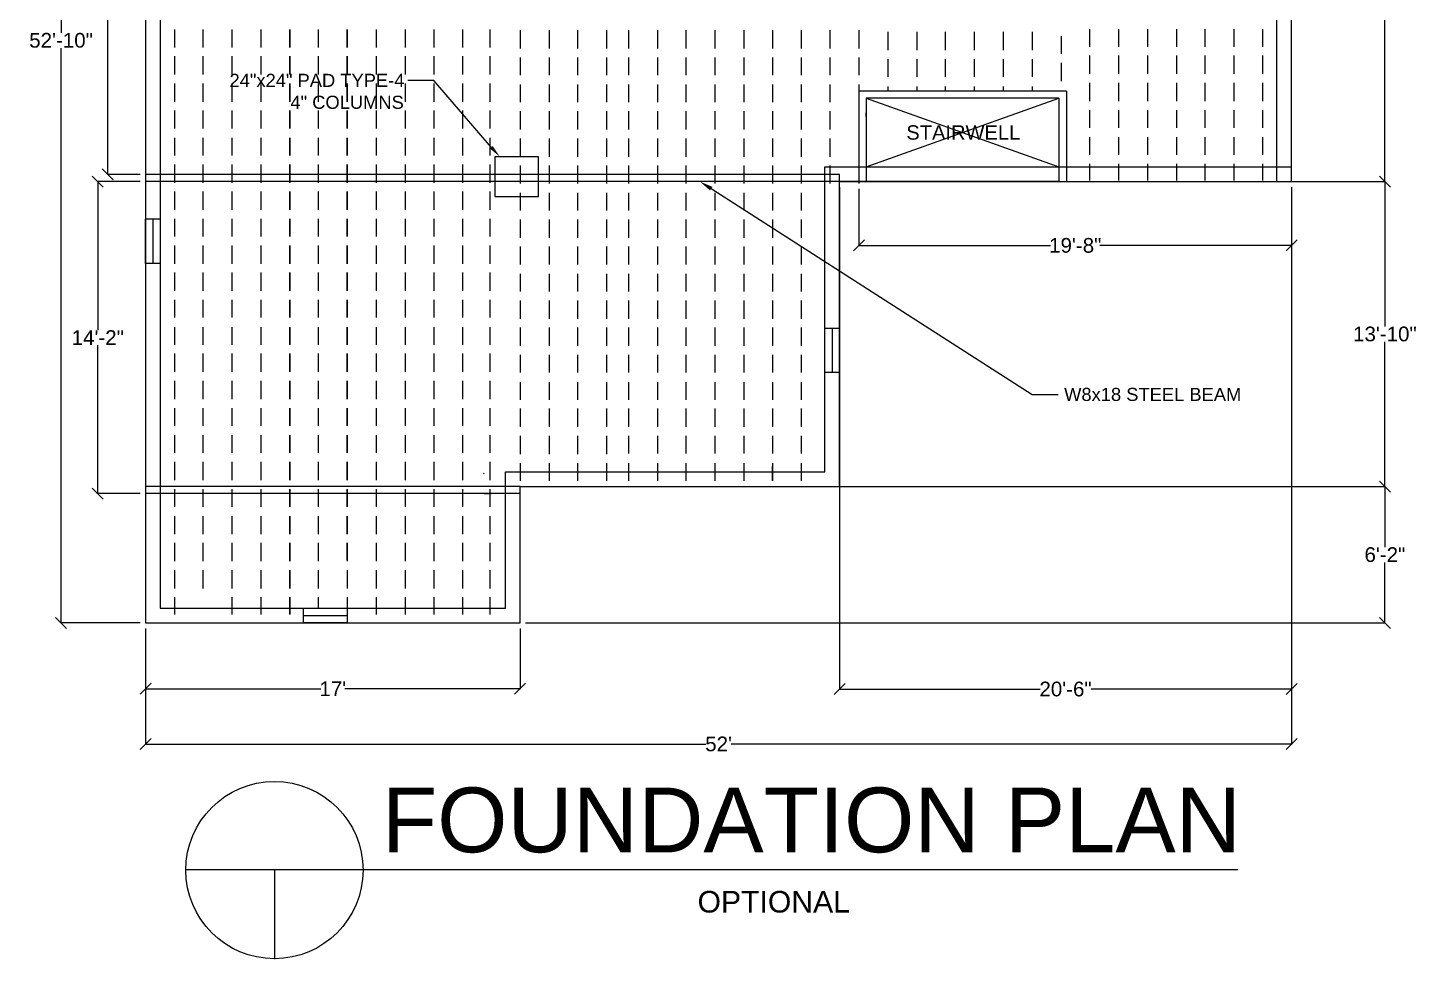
# Model space of a CAD drawing. Header units: inches. Extents: x 2489 to 11897, y 91 to 1364.
# Drawn here: x 11140 to 11897, y 174 to 681 of the extents above; entities that cross this region are included whole.
import ezdxf

# ---------------------------------------------------------------- set-up
doc = ezdxf.new("R2010")
doc.units = ezdxf.units.IN
doc.header["$MEASUREMENT"] = 0
for name, color, linetype in [('PDF2_Geometry', 7, 'Continuous'), ('PDF_Geometry', 7, 'Continuous'), ('PDF_Solid Fills', 7, 'Continuous'), ('PDF_Text', 7, 'Continuous')]:
    doc.layers.add(name, color=color, linetype=linetype)
doc.styles.add('PDF Arial', font='arial.ttf')
doc.styles.get("Standard").update_dxf_attribs({"font": 'arial.ttf'})
doc.dimstyles.get("Standard").update_dxf_attribs({"dimtxt": 8, "dimasz": 6, "dimexe": 0.18, "dimexo": 3, "dimgap": 0.09, "dimtad": 0, "dimtih": 1, "dimtoh": 1, "dimdec": 4, "dimzin": 0, "dimdsep": 46, "dimlunit": 4, "dimtxsty": 'Standard', "dimblk": 'OBLIQUE', "dimcen": 0.09, "dimadec": 0, "dimazin": 0, "dimtfac": 1, "dimtdec": 4, "dimtofl": 0, "dimtmove": 0, "dimatfit": 3, "dimldrblk": 'OBLIQUE', "dimfxl": 1, "dimtolj": 1, "dimtzin": 0, "dimarcsym": 0})

# ---------------------------------------------------------------- blocks, each defined once
blk = doc.blocks.new('_Oblique')
at = {"color": 0, "linetype": 'ByBlock', "lineweight": -2}
blk.add_line((-0.5, -0.5), (0.5, 0.5), dxfattribs=at)
blk = doc.blocks.new('*D194')
at = {"color": 0, "lineweight": -2, "transparency": 16777216}
for p, q in [((11830.8, 920.87), (11878.79, 920.87)), ((11878.61, 920.87), (11878.61, 762.99)), ((11878.61, 596.9), (11878.61, 754.78)), ((11830.8, 596.9), (11878.79, 596.9))]:
    blk.add_line(p, q, dxfattribs=at)
at = {"layer": 'Defpoints', "color": 0, "lineweight": 15, "transparency": 16777216}
for p in [(11827.8, 920.87), (11878.61, 920.87), (11827.8, 596.9)]:
    blk.add_point(p, dxfattribs=at)
at = {"color": 0, "lineweight": -2, "transparency": 16777216, "xscale": 6, "yscale": 6, "zscale": 6}
for p, rotation in [((11878.61, 920.87), 90), ((11878.61, 596.9), 270)]:
    blk.add_blockref('_Oblique', p, dxfattribs=dict(at, rotation=rotation))
at = {"color": 0, "lineweight": 15, "transparency": 16777216, "insert": (11878.61, 758.89), "char_height": 8, "attachment_point": 5}
blk.add_mtext("\\A1;27'", dxfattribs=at)
blk = doc.blocks.new('*D197')
at = {"color": 0, "lineweight": -2, "transparency": 16777216}
for p, q in [((11200.8, 990.73), (11157.63, 990.73)), ((11157.81, 990.73), (11157.81, 677.91)), ((11157.81, 356.75), (11157.81, 669.56)), ((11200.8, 356.75), (11157.63, 356.75))]:
    blk.add_line(p, q, dxfattribs=at)
at = {"layer": 'Defpoints', "color": 0, "lineweight": 15, "transparency": 16777216}
for p in [(11203.8, 990.73), (11157.81, 356.75), (11203.8, 356.75)]:
    blk.add_point(p, dxfattribs=at)
at = {"color": 0, "lineweight": -2, "transparency": 16777216, "xscale": 6, "yscale": 6, "zscale": 6}
for p, rotation in [((11157.81, 990.73), 90), ((11157.81, 356.75), 270)]:
    blk.add_blockref('_Oblique', p, dxfattribs=dict(at, rotation=rotation))
at = {"color": 0, "lineweight": 15, "transparency": 16777216, "insert": (11157.81, 673.74), "char_height": 8, "attachment_point": 5}
blk.add_mtext('\\A1;52\'-10"', dxfattribs=at)
blk = doc.blocks.new('*D198')
at = {"color": 0, "lineweight": -2, "transparency": 16777216}
for p, q in [((11203.8, 353.75), (11203.8, 320.69)), ((11407.7, 353.75), (11407.7, 320.69)), ((11203.8, 320.87), (11299.25, 320.87)), ((11407.7, 320.87), (11312.25, 320.87))]:
    blk.add_line(p, q, dxfattribs=at)
at = {"layer": 'Defpoints', "color": 0, "lineweight": 15, "transparency": 16777216}
for p in [(11203.8, 356.75), (11407.7, 356.75), (11407.7, 320.87)]:
    blk.add_point(p, dxfattribs=at)
at = {"color": 0, "lineweight": -2, "transparency": 16777216, "xscale": 6, "yscale": 6, "zscale": 6, "rotation": 180}
blk.add_blockref('_Oblique', (11203.8, 320.87), dxfattribs=at)
at = {"color": 0, "lineweight": -2, "transparency": 16777216, "xscale": 6, "yscale": 6, "zscale": 6}
blk.add_blockref('_Oblique', (11407.7, 320.87), dxfattribs=at)
at = {"color": 0, "lineweight": 15, "transparency": 16777216, "insert": (11305.75, 320.87), "char_height": 8, "attachment_point": 5}
blk.add_mtext("\\A1;17'", dxfattribs=at)
blk = doc.blocks.new('*D199')
at = {"color": 0, "lineweight": -2, "transparency": 16777216}
for p, q in [((11584.66, 596.9), (11878.79, 596.9)), ((11878.61, 596.9), (11878.61, 518.09)), ((11878.61, 430.92), (11878.61, 509.73)), ((11584.66, 430.92), (11878.79, 430.92))]:
    blk.add_line(p, q, dxfattribs=at)
at = {"layer": 'Defpoints', "color": 0, "lineweight": 15, "transparency": 16777216}
for p in [(11581.66, 596.9), (11878.61, 596.9), (11581.66, 430.92)]:
    blk.add_point(p, dxfattribs=at)
at = {"color": 0, "lineweight": -2, "transparency": 16777216, "xscale": 6, "yscale": 6, "zscale": 6}
for p, rotation in [((11878.61, 596.9), 90), ((11878.61, 430.92), 270)]:
    blk.add_blockref('_Oblique', p, dxfattribs=dict(at, rotation=rotation))
at = {"color": 0, "lineweight": 15, "transparency": 16777216, "insert": (11878.61, 513.91), "char_height": 8, "attachment_point": 5}
blk.add_mtext('\\A1;13\'-10"', dxfattribs=at)
blk = doc.blocks.new('*D200')
at = {"color": 0, "lineweight": -2, "transparency": 16777216}
for p, q in [((11410.7, 430.92), (11878.79, 430.92)), ((11878.61, 430.92), (11878.61, 398.01)), ((11878.61, 356.75), (11878.61, 389.66)), ((11410.7, 356.75), (11878.79, 356.75))]:
    blk.add_line(p, q, dxfattribs=at)
at = {"layer": 'Defpoints', "color": 0, "lineweight": 15, "transparency": 16777216}
for p in [(11407.7, 430.92), (11878.61, 430.92), (11407.7, 356.75)]:
    blk.add_point(p, dxfattribs=at)
at = {"color": 0, "lineweight": -2, "transparency": 16777216, "xscale": 6, "yscale": 6, "zscale": 6}
for p, rotation in [((11878.61, 430.92), 90), ((11878.61, 356.75), 270)]:
    blk.add_blockref('_Oblique', p, dxfattribs=dict(at, rotation=rotation))
at = {"color": 0, "lineweight": 15, "transparency": 16777216, "insert": (11878.61, 393.83), "char_height": 8, "attachment_point": 5}
blk.add_mtext('\\A1;6\'-2"', dxfattribs=at)
blk = doc.blocks.new('*D201')
at = {"color": 0, "lineweight": -2, "transparency": 16777216}
for p, q in [((11827.8, 593.9), (11827.8, 290.62)), ((11203.8, 353.75), (11203.8, 290.62)), ((11203.8, 290.8), (11508.92, 290.8)), ((11827.8, 290.8), (11522.68, 290.8))]:
    blk.add_line(p, q, dxfattribs=at)
at = {"layer": 'Defpoints', "color": 0, "lineweight": 15, "transparency": 16777216}
for p in [(11827.8, 596.9), (11203.8, 356.75), (11827.8, 290.8)]:
    blk.add_point(p, dxfattribs=at)
at = {"color": 0, "lineweight": -2, "transparency": 16777216, "xscale": 6, "yscale": 6, "zscale": 6, "rotation": 180}
blk.add_blockref('_Oblique', (11203.8, 290.8), dxfattribs=at)
at = {"color": 0, "lineweight": -2, "transparency": 16777216, "xscale": 6, "yscale": 6, "zscale": 6}
blk.add_blockref('_Oblique', (11827.8, 290.8), dxfattribs=at)
at = {"color": 0, "lineweight": 15, "transparency": 16777216, "insert": (11515.8, 290.8), "char_height": 8, "attachment_point": 5}
blk.add_mtext("\\A1;52'", dxfattribs=at)
blk = doc.blocks.new('*D202')
at = {"color": 0, "lineweight": -2, "transparency": 16777216}
for p, q in [((11581.66, 593.9), (11581.66, 320.51)), ((11827.8, 593.9), (11827.8, 320.51)), ((11581.66, 320.69), (11690.83, 320.69)), ((11827.8, 320.69), (11718.63, 320.69))]:
    blk.add_line(p, q, dxfattribs=at)
at = {"layer": 'Defpoints', "color": 0, "lineweight": 15, "transparency": 16777216}
for p in [(11581.66, 596.9), (11827.8, 596.9), (11827.8, 320.69)]:
    blk.add_point(p, dxfattribs=at)
at = {"color": 0, "lineweight": -2, "transparency": 16777216, "xscale": 6, "yscale": 6, "zscale": 6, "rotation": 180}
blk.add_blockref('_Oblique', (11581.66, 320.69), dxfattribs=at)
at = {"color": 0, "lineweight": -2, "transparency": 16777216, "xscale": 6, "yscale": 6, "zscale": 6}
blk.add_blockref('_Oblique', (11827.8, 320.69), dxfattribs=at)
at = {"color": 0, "lineweight": 15, "transparency": 16777216, "insert": (11704.73, 320.69), "char_height": 8, "attachment_point": 5}
blk.add_mtext('\\A1;20\'-6"', dxfattribs=at)
blk = doc.blocks.new('*D204')
at = {"color": 0, "lineweight": -2, "transparency": 16777216}
for p, q in [((11200.8, 596.9), (11177.61, 596.9)), ((11177.79, 596.9), (11177.79, 516.09)), ((11177.79, 427.06), (11177.79, 507.87)), ((11200.8, 427.06), (11177.61, 427.06))]:
    blk.add_line(p, q, dxfattribs=at)
at = {"layer": 'Defpoints', "color": 0, "lineweight": 15, "transparency": 16777216}
for p in [(11203.8, 596.9), (11177.79, 427.06), (11203.8, 427.06)]:
    blk.add_point(p, dxfattribs=at)
at = {"color": 0, "lineweight": -2, "transparency": 16777216, "xscale": 6, "yscale": 6, "zscale": 6}
for p, rotation in [((11177.79, 596.9), 90), ((11177.79, 427.06), 270)]:
    blk.add_blockref('_Oblique', p, dxfattribs=dict(at, rotation=rotation))
at = {"color": 0, "lineweight": 15, "transparency": 16777216, "insert": (11177.79, 511.98), "char_height": 8, "attachment_point": 5}
blk.add_mtext('\\A1;14\'-2"', dxfattribs=at)
blk = doc.blocks.new('*D206')
at = {"color": 0, "lineweight": -2, "transparency": 16777216}
for p, q in [((11200.8, 795.73), (11183.07, 795.73)), ((11183.25, 795.73), (11183.25, 702.42)), ((11183.25, 600.76), (11183.25, 694.07)), ((11200.8, 600.76), (11183.07, 600.76))]:
    blk.add_line(p, q, dxfattribs=at)
at = {"layer": 'Defpoints', "color": 0, "lineweight": 15, "transparency": 16777216}
for p in [(11183.25, 795.73), (11203.8, 795.73), (11203.8, 600.76)]:
    blk.add_point(p, dxfattribs=at)
at = {"color": 0, "lineweight": -2, "transparency": 16777216, "xscale": 6, "yscale": 6, "zscale": 6}
for p, rotation in [((11183.25, 795.73), 90), ((11183.25, 600.76), 270)]:
    blk.add_blockref('_Oblique', p, dxfattribs=dict(at, rotation=rotation))
at = {"color": 0, "lineweight": 15, "transparency": 16777216, "insert": (11183.25, 698.24), "char_height": 8, "attachment_point": 5}
blk.add_mtext('\\A1;16\'-2"', dxfattribs=at)
blk = doc.blocks.new('*D208')
at = {"color": 0, "lineweight": -2, "transparency": 16777216}
for p, q in [((11592.23, 592.93), (11592.23, 561.95)), ((11827.8, 593.9), (11827.8, 561.95)), ((11592.23, 562.13), (11696.56, 562.13)), ((11827.8, 562.13), (11723.47, 562.13))]:
    blk.add_line(p, q, dxfattribs=at)
at = {"layer": 'Defpoints', "color": 0, "lineweight": 15, "transparency": 16777216}
for p in [(11592.23, 595.93), (11827.8, 596.9), (11827.8, 562.13)]:
    blk.add_point(p, dxfattribs=at)
at = {"color": 0, "lineweight": -2, "transparency": 16777216, "xscale": 6, "yscale": 6, "zscale": 6, "rotation": 180}
blk.add_blockref('_Oblique', (11592.23, 562.13), dxfattribs=at)
at = {"color": 0, "lineweight": -2, "transparency": 16777216, "xscale": 6, "yscale": 6, "zscale": 6}
blk.add_blockref('_Oblique', (11827.8, 562.13), dxfattribs=at)
at = {"color": 0, "lineweight": 15, "transparency": 16777216, "insert": (11710.02, 562.13), "char_height": 8, "attachment_point": 5}
blk.add_mtext('\\A1;19\'-8"', dxfattribs=at)

msp = doc.modelspace()

# ---------------------------------------------------------------- linework, layer by layer
at = {"lineweight": 15}
for p, q in [((11203.8019, 990.72542), (11203.79597, 356.74677)), ((11211.80183, 982.72542), (11211.79604, 364.74677)), ((11827.80189, 596.90021), (11827.80189, 920.87464)), ((11819.80189, 596.90021), (11819.80189, 912.87464)), ((11573.66113, 604.90018), (11827.80189, 604.90021)), ((11573.66113, 438.92154), (11573.66113, 604.90018)), ((11581.66113, 430.92154), (11581.66113, 600.76197)), ((11581.66113, 596.90018), (11827.80189, 596.90021)), ((11399.69953, 364.74677), (11399.69953, 438.92154)), ((11399.69953, 438.92154), (11573.66113, 438.92154)), ((11407.69953, 430.92154), (11581.66113, 430.92154)), ((11407.69953, 356.74677), (11407.83283, 430.92154)), ((11211.79604, 364.74677), (11399.69953, 364.74677)), ((11203.79597, 356.74677), (11407.69953, 356.74677))]:
    msp.add_line(p, q, dxfattribs=at)
at = {"layer": 'PDF2_Geometry', "lineweight": 9}
for p, q in [((11211.7978, 576.35751), (11203.7978, 576.35751)), ((11203.7978, 552.35751), (11203.7978, 576.35751)), ((11207.7978, 576.35751), (11207.7978, 552.35751)), ((11211.7978, 576.35751), (11211.7978, 552.35751)), ((11211.7978, 552.35751), (11203.7978, 552.35751)), ((11581.66113, 516.95383), (11573.66113, 516.95383)), ((11573.66113, 492.95383), (11573.66113, 516.95383)), ((11577.66113, 516.95383), (11577.66113, 492.95383)), ((11581.66113, 516.95383), (11581.66113, 492.95383)), ((11581.66113, 492.95383), (11573.66113, 492.95383)), ((11289.56975, 364.74677), (11289.56975, 356.74677)), ((11289.56975, 364.74677), (11313.56975, 364.74677)), ((11313.56975, 364.74677), (11313.56975, 356.74677)), ((11289.56975, 360.74677), (11313.56975, 360.74677)), ((11313.56975, 356.74677), (11289.56975, 356.74677))]:
    msp.add_line(p, q, dxfattribs=at)
at = {"layer": 'PDF_Geometry', "lineweight": 9}
for points in [[(11219.57088, 679.60669), (11219.57088, 669.95223)], [(11235.018, 679.60669), (11235.018, 669.95223)], [(11250.78689, 679.60669), (11250.78689, 669.95223)], [(11266.55589, 679.60669), (11266.55589, 669.95223)], [(11297.77203, 679.60669), (11297.77203, 669.95223)], [(11329.30992, 679.60669), (11329.30992, 669.95223)], [(11345.0788, 679.60669), (11345.0788, 669.95223)], [(11360.84781, 679.60669), (11360.84781, 669.95223)], [(11376.29493, 679.60669), (11376.29493, 669.95223)], [(11391.29493, 679.60669), (11391.29493, 669.95223)], [(11407.83283, 679.28487), (11407.83283, 669.30861)], [(11423.60184, 679.28487), (11423.60184, 669.30861)], [(11439.04884, 679.28487), (11439.04884, 669.30861)], [(11454.81797, 679.28487), (11454.81797, 669.30861)], [(11466.72498, 679.28495), (11466.72498, 669.30867)], [(11482.49411, 679.28495), (11482.49411, 669.30867)], [(11497.94111, 679.28495), (11497.94111, 669.30867)], [(11513.70999, 679.28495), (11513.70999, 669.30867)], [(11529.47912, 679.28495), (11529.47912, 669.30867)], [(11545.24801, 679.28495), (11545.24801, 669.30867)], [(11560.69526, 679.28495), (11560.69526, 669.30867)], [(11576.46414, 679.28495), (11576.46414, 669.30867)], [(11592.23302, 679.28495), (11592.23302, 669.30867)], [(11608.00191, 678.3195), (11608.00191, 668.34322)], [(11623.77104, 678.3195), (11623.77104, 668.34322)], [(11639.21804, 678.3195), (11639.21804, 668.34322)], [(11654.98717, 678.3195), (11654.98717, 668.34322)], [(11670.75605, 678.3195), (11670.75605, 668.34322)], [(11686.52494, 678.3195), (11686.52494, 668.34322)], [(11702.29383, 676.06677), (11702.29383, 666.4123)], [(11717.74107, 679.92858), (11717.74107, 670.27411)], [(11733.50996, 679.92858), (11733.50996, 670.27411)], [(11749.27884, 679.92858), (11749.27884, 670.27411)], [(11765.04797, 679.92858), (11765.04797, 670.27411)], [(11780.49497, 679.92858), (11780.49497, 670.27411)], [(11796.2641, 679.92858), (11796.2641, 670.27411)], [(11812.03299, 679.92858), (11812.03299, 670.27411)], [(11219.57088, 665.12501), (11219.57088, 655.14872)], [(11235.018, 665.12501), (11235.018, 655.14872)], [(11250.78689, 665.12501), (11250.78689, 655.14872)], [(11266.55589, 665.12501), (11266.55589, 655.14872)], [(11297.77203, 665.12501), (11297.77203, 655.14872)], [(11329.30992, 665.12501), (11329.30992, 655.14872)], [(11345.0788, 665.12501), (11345.0788, 655.14872)], [(11360.84781, 665.12501), (11360.84781, 655.14872)], [(11376.29493, 665.12501), (11376.29493, 655.14872)], [(11391.29493, 665.12501), (11391.29493, 655.14872)], [(11407.83283, 664.48136), (11407.83283, 654.82693)], [(11423.60184, 664.48136), (11423.60184, 654.82693)], [(11439.04884, 664.48136), (11439.04884, 654.82693)], [(11454.81797, 664.48136), (11454.81797, 654.82693)], [(11466.72498, 664.48144), (11466.72498, 654.82699)], [(11482.49411, 664.48144), (11482.49411, 654.82699)], [(11497.94111, 664.48144), (11497.94111, 654.82699)], [(11513.70999, 664.48144), (11513.70999, 654.82699)], [(11529.47912, 664.48144), (11529.47912, 654.82699)], [(11545.24801, 664.48144), (11545.24801, 654.82699)], [(11560.69526, 664.48144), (11560.69526, 654.82699)], [(11576.46414, 664.48144), (11576.46414, 654.82699)], [(11592.23302, 664.48144), (11592.23302, 654.82699)], [(11608.00191, 663.51599), (11608.00191, 653.86152)], [(11623.77104, 663.51599), (11623.77104, 653.86152)], [(11639.21804, 663.51599), (11639.21804, 653.86152)], [(11654.98717, 663.51599), (11654.98717, 653.86152)], [(11670.75605, 663.51599), (11670.75605, 653.86152)], [(11686.52494, 663.51599), (11686.52494, 653.86152)], [(11702.29383, 661.58508), (11702.29383, 651.60879)], [(11717.74107, 665.44689), (11717.74107, 655.4706)], [(11733.50996, 665.44689), (11733.50996, 655.4706)], [(11749.27884, 665.44689), (11749.27884, 655.4706)], [(11765.04797, 665.44689), (11765.04797, 655.4706)], [(11780.49497, 665.44689), (11780.49497, 655.4706)], [(11796.2641, 665.44689), (11796.2641, 655.4706)], [(11812.03299, 665.44689), (11812.03299, 655.4706)], [(11392.02464, 615.55095), (11360.84787, 651.93058), (11346.68804, 651.93058)], [(11219.57088, 650.3215), (11219.57088, 640.34521)], [(11235.018, 650.3215), (11235.018, 640.34521)], [(11250.78689, 650.3215), (11250.78689, 640.34521)], [(11266.55589, 650.3215), (11266.55589, 640.34521)], [(11297.77203, 650.3215), (11297.77203, 640.34521)], [(11329.30992, 650.3215), (11329.30992, 640.34521)], [(11345.0788, 650.3215), (11345.0788, 640.34521)], [(11360.84781, 650.3215), (11360.84781, 640.34521)], [(11376.29493, 650.3215), (11376.29493, 640.34521)], [(11391.29493, 650.3215), (11391.29493, 640.34521)], [(11407.83283, 649.67785), (11407.83283, 640.02342)], [(11423.60184, 649.67785), (11423.60184, 640.02342)], [(11439.04884, 649.67785), (11439.04884, 640.02342)], [(11454.81797, 649.67785), (11454.81797, 640.02342)], [(11466.72498, 649.67795), (11466.72498, 640.02348)], [(11482.49411, 649.67795), (11482.49411, 640.02348)], [(11497.94111, 649.67795), (11497.94111, 640.02348)], [(11513.70999, 649.67795), (11513.70999, 640.02348)], [(11529.47912, 649.67795), (11529.47912, 640.02348)], [(11545.24801, 649.67795), (11545.24801, 640.02348)], [(11560.69526, 649.67795), (11560.69526, 640.02348)], [(11576.46414, 649.67795), (11576.46414, 640.02348)], [(11592.23302, 649.67795), (11592.23302, 640.02348)], [(11608.00191, 648.71248), (11608.00191, 646.09257)], [(11623.77104, 648.71248), (11623.77104, 646.09257)], [(11639.21804, 648.71248), (11639.21804, 646.09257)], [(11654.98717, 648.71248), (11654.98717, 646.09257)], [(11670.75605, 648.71248), (11670.75605, 646.09257)], [(11686.52494, 648.71248), (11686.52494, 646.09257)], [(11717.74107, 650.64338), (11717.74107, 640.66709)], [(11733.50996, 650.64338), (11733.50996, 640.66709)], [(11749.27884, 650.64338), (11749.27884, 640.66709)], [(11765.04797, 650.64338), (11765.04797, 640.66709)], [(11780.49497, 650.64338), (11780.49497, 640.66709)], [(11796.2641, 650.64338), (11796.2641, 640.66709)], [(11812.03299, 650.64338), (11812.03299, 640.66709)], [(11596.0949, 604.90016), (11701.00653, 642.2308)], [(11596.0949, 642.2308), (11701.00653, 604.90016)], [(11219.57088, 635.51799), (11219.57088, 625.86352)], [(11235.018, 635.51799), (11235.018, 625.86352)], [(11250.78689, 635.51799), (11250.78689, 625.86352)], [(11266.55589, 635.51799), (11266.55589, 625.86352)], [(11297.77203, 635.51799), (11297.77203, 625.86352)], [(11329.30992, 635.51799), (11329.30992, 625.86352)], [(11345.0788, 635.51799), (11345.0788, 625.86352)], [(11360.84781, 635.51799), (11360.84781, 625.86352)], [(11376.29493, 635.51799), (11376.29493, 625.86352)], [(11391.29493, 635.51799), (11391.29493, 625.86352)], [(11407.83283, 635.19617), (11407.83283, 625.21991)], [(11423.60184, 635.19617), (11423.60184, 625.21991)], [(11439.04884, 635.19617), (11439.04884, 625.21991)], [(11454.81797, 635.19617), (11454.81797, 625.21991)], [(11466.72498, 635.19623), (11466.72498, 625.21997)], [(11482.49411, 635.19623), (11482.49411, 625.21997)], [(11497.94111, 635.19623), (11497.94111, 625.21997)], [(11513.70999, 635.19623), (11513.70999, 625.21997)], [(11529.47912, 635.19623), (11529.47912, 625.21997)], [(11545.24801, 635.19623), (11545.24801, 625.21997)], [(11560.69526, 635.19623), (11560.69526, 625.21997)], [(11576.46414, 635.19623), (11576.46414, 625.21997)], [(11592.23302, 635.19623), (11592.23302, 625.21997)], [(11596.0949, 632.29989), (11596.0949, 634.23076)], [(11717.74107, 635.83988), (11717.74107, 626.18541)], [(11733.50996, 635.83988), (11733.50996, 626.18541)], [(11749.27884, 635.83988), (11749.27884, 626.18541)], [(11765.04797, 635.83988), (11765.04797, 626.18541)], [(11780.49497, 635.83988), (11780.49497, 626.18541)], [(11796.2641, 635.83988), (11796.2641, 626.18541)], [(11812.03299, 635.83988), (11812.03299, 626.18541)], [(11717.74107, 621.03637), (11717.74107, 611.3819)], [(11733.50996, 621.03637), (11733.50996, 611.3819)], [(11749.27884, 621.03637), (11749.27884, 611.3819)], [(11765.04797, 621.03637), (11765.04797, 611.3819)], [(11780.49497, 621.03637), (11780.49497, 611.3819)], [(11796.2641, 621.03637), (11796.2641, 611.3819)], [(11812.03299, 621.03637), (11812.03299, 611.3819)], [(11219.57088, 620.71448), (11219.57088, 611.06001)], [(11235.018, 620.71448), (11235.018, 611.06001)], [(11250.78689, 620.71448), (11250.78689, 611.06001)], [(11266.55589, 620.71448), (11266.55589, 611.06001)], [(11297.77203, 620.71448), (11297.77203, 611.06001)], [(11329.30992, 620.71448), (11329.30992, 611.06001)], [(11345.0788, 620.71448), (11345.0788, 611.06001)], [(11360.84781, 620.71448), (11360.84781, 611.06001)], [(11376.29493, 620.71448), (11376.29493, 611.06001)], [(11391.29493, 620.71448), (11391.29493, 611.06001)], [(11407.83283, 620.39266), (11407.83283, 610.4164)], [(11423.60184, 620.39266), (11423.60184, 610.4164)], [(11439.04884, 620.39266), (11439.04884, 610.4164)], [(11454.81797, 620.39266), (11454.81797, 610.4164)], [(11466.72498, 620.39272), (11466.72498, 610.41646)], [(11482.49411, 620.39272), (11482.49411, 610.41646)], [(11497.94111, 620.39272), (11497.94111, 610.41646)], [(11513.70999, 620.39272), (11513.70999, 610.41646)], [(11529.47912, 620.39272), (11529.47912, 610.41646)], [(11545.24801, 620.39272), (11545.24801, 610.41646)], [(11560.69526, 620.39272), (11560.69526, 610.41646)], [(11576.46414, 620.39272), (11576.46414, 610.41646)], [(11592.23302, 620.39272), (11592.23302, 610.41646)], [(11219.57088, 606.2328), (11219.57088, 596.25651)], [(11235.018, 606.2328), (11235.018, 596.25651)], [(11250.78689, 606.2328), (11250.78689, 596.25651)], [(11266.55589, 606.2328), (11266.55589, 596.25651)], [(11297.77203, 606.2328), (11297.77203, 596.25651)], [(11329.30992, 606.2328), (11329.30992, 596.25651)], [(11345.0788, 606.2328), (11345.0788, 596.25651)], [(11360.84781, 606.2328), (11360.84781, 596.25651)], [(11376.29493, 606.2328), (11376.29493, 596.25651)], [(11391.29493, 606.2328), (11391.29493, 596.25651)], [(11717.74107, 606.55462), (11717.74107, 597.54383)], [(11733.50996, 606.55462), (11733.50996, 597.54383)], [(11749.27884, 606.55462), (11749.27884, 597.54383)], [(11765.04797, 606.55462), (11765.04797, 597.54383)], [(11780.49497, 606.55462), (11780.49497, 597.54383)], [(11796.2641, 606.55462), (11796.2641, 597.54383)], [(11812.03299, 606.55462), (11812.03299, 597.54383)], [(11407.83283, 605.58915), (11407.83283, 595.93471)], [(11423.60184, 605.58915), (11423.60184, 595.93471)], [(11439.04884, 605.58915), (11439.04884, 595.93471)], [(11454.81797, 605.58915), (11454.81797, 595.93471)], [(11466.72498, 605.58921), (11466.72498, 595.93478)], [(11482.49411, 605.58921), (11482.49411, 595.93478)], [(11497.94111, 605.58921), (11497.94111, 595.93478)], [(11513.70999, 605.58921), (11513.70999, 595.93478)], [(11529.47912, 605.58921), (11529.47912, 595.93478)], [(11545.24801, 605.58921), (11545.24801, 595.93478)], [(11560.69526, 605.58921), (11560.69526, 595.93478)], [(11576.46414, 605.58921), (11576.46414, 595.93478)], [(11592.23302, 605.58921), (11592.23302, 595.93478)], [(11219.57088, 591.42929), (11219.57088, 581.453)], [(11235.018, 591.42929), (11235.018, 581.453)], [(11250.78689, 591.42929), (11250.78689, 581.453)], [(11266.55589, 591.42929), (11266.55589, 581.453)], [(11297.77203, 591.42929), (11297.77203, 581.453)], [(11329.30992, 591.42929), (11329.30992, 581.453)], [(11345.0788, 591.42929), (11345.0788, 581.453)], [(11360.84781, 591.42929), (11360.84781, 581.453)], [(11376.29493, 591.42929), (11376.29493, 581.453)], [(11391.29493, 591.42929), (11391.29493, 581.453)], [(11407.83283, 590.78564), (11407.83283, 581.13121)], [(11423.60184, 590.78564), (11423.60184, 581.13121)], [(11439.04884, 590.78564), (11439.04884, 581.13121)], [(11454.81797, 590.78564), (11454.81797, 581.13121)], [(11466.72498, 590.7857), (11466.72498, 581.13127)], [(11482.49411, 590.7857), (11482.49411, 581.13127)], [(11497.94111, 590.7857), (11497.94111, 581.13127)], [(11511.77918, 593.03837), (11686.52494, 481.04664), (11700.6849, 481.04664)], [(11513.70999, 590.7857), (11513.70999, 581.13127)], [(11529.47912, 590.7857), (11529.47912, 581.13127)], [(11545.24801, 590.7857), (11545.24801, 581.13127)], [(11560.69526, 590.7857), (11560.69526, 581.13127)], [(11219.57088, 576.62578), (11219.57088, 566.97131)], [(11235.018, 576.62578), (11235.018, 566.97131)], [(11250.78689, 576.62578), (11250.78689, 566.97131)], [(11266.55589, 576.62578), (11266.55589, 566.97131)], [(11297.77203, 576.62578), (11297.77203, 566.97131)], [(11329.30992, 576.62578), (11329.30992, 566.97131)], [(11345.0788, 576.62578), (11345.0788, 566.97131)], [(11360.84781, 576.62578), (11360.84781, 566.97131)], [(11376.29493, 576.62578), (11376.29493, 566.97131)], [(11391.29493, 576.62578), (11391.29493, 566.97131)], [(11407.83283, 576.30396), (11407.83283, 566.3277)], [(11423.60184, 576.30396), (11423.60184, 566.3277)], [(11439.04884, 576.30396), (11439.04884, 566.3277)], [(11454.81797, 576.30396), (11454.81797, 566.3277)], [(11466.72498, 576.30402), (11466.72498, 566.32776)], [(11482.49411, 576.30402), (11482.49411, 566.32776)], [(11497.94111, 576.30402), (11497.94111, 566.32776)], [(11513.70999, 576.30402), (11513.70999, 566.32776)], [(11529.47912, 576.30402), (11529.47912, 566.32776)], [(11545.24801, 576.30402), (11545.24801, 566.32776)], [(11560.69526, 576.30402), (11560.69526, 566.32776)], [(11219.57088, 562.14409), (11219.57088, 552.1678)], [(11235.018, 562.14409), (11235.018, 552.1678)], [(11250.78689, 562.14409), (11250.78689, 552.1678)], [(11266.55589, 562.14409), (11266.55589, 552.1678)], [(11297.77203, 562.14409), (11297.77203, 552.1678)], [(11329.30992, 562.14409), (11329.30992, 552.1678)], [(11345.0788, 562.14409), (11345.0788, 552.1678)], [(11360.84781, 562.14409), (11360.84781, 552.1678)], [(11376.29493, 562.14409), (11376.29493, 552.1678)], [(11391.29493, 562.14409), (11391.29493, 552.1678)], [(11407.83283, 561.50045), (11407.83283, 551.84598)], [(11423.60184, 561.50045), (11423.60184, 551.84598)], [(11439.04884, 561.50045), (11439.04884, 551.84598)], [(11454.81797, 561.50045), (11454.81797, 551.84598)], [(11466.72498, 561.50051), (11466.72498, 551.84604)], [(11482.49411, 561.50051), (11482.49411, 551.84604)], [(11497.94111, 561.50051), (11497.94111, 551.84604)], [(11513.70999, 561.50051), (11513.70999, 551.84604)], [(11529.47912, 561.50051), (11529.47912, 551.84604)], [(11545.24801, 561.50051), (11545.24801, 551.84604)], [(11560.69526, 561.50051), (11560.69526, 551.84604)], [(11219.57088, 547.34059), (11219.57088, 537.36429)], [(11235.018, 547.34059), (11235.018, 537.36429)], [(11250.78689, 547.34059), (11250.78689, 537.36429)], [(11266.55589, 547.34059), (11266.55589, 537.36429)], [(11297.77203, 547.34059), (11297.77203, 537.36429)], [(11329.30992, 547.34059), (11329.30992, 537.36429)], [(11345.0788, 547.34059), (11345.0788, 537.36429)], [(11360.84781, 547.34059), (11360.84781, 537.36429)], [(11376.29493, 547.34059), (11376.29493, 537.36429)], [(11391.29493, 547.34059), (11391.29493, 537.36429)], [(11407.83283, 546.69694), (11407.83283, 537.04247)], [(11423.60184, 546.69694), (11423.60184, 537.04247)], [(11439.04884, 546.69694), (11439.04884, 537.04247)], [(11454.81797, 546.69694), (11454.81797, 537.04247)], [(11466.72498, 546.697), (11466.72498, 537.04256)], [(11482.49411, 546.697), (11482.49411, 537.04256)], [(11497.94111, 546.697), (11497.94111, 537.04256)], [(11513.70999, 546.697), (11513.70999, 537.04256)], [(11529.47912, 546.697), (11529.47912, 537.04256)], [(11545.24801, 546.697), (11545.24801, 537.04256)], [(11560.69526, 546.697), (11560.69526, 537.04256)], [(11219.57088, 532.53708), (11219.57088, 522.88261)], [(11235.018, 532.53708), (11235.018, 522.88261)], [(11250.78689, 532.53708), (11250.78689, 522.88261)], [(11266.55589, 532.53708), (11266.55589, 522.88261)], [(11297.77203, 532.53708), (11297.77203, 522.88261)], [(11329.30992, 532.53708), (11329.30992, 522.88261)], [(11345.0788, 532.53708), (11345.0788, 522.88261)], [(11360.84781, 532.53708), (11360.84781, 522.88261)], [(11376.29493, 532.53708), (11376.29493, 522.88261)], [(11391.29493, 532.53708), (11391.29493, 522.88261)], [(11407.83283, 532.21525), (11407.83283, 522.23896)], [(11423.60184, 532.21525), (11423.60184, 522.23896)], [(11439.04884, 532.21525), (11439.04884, 522.23896)], [(11454.81797, 532.21525), (11454.81797, 522.23896)], [(11466.72498, 532.21532), (11466.72498, 522.23906)], [(11482.49411, 532.21532), (11482.49411, 522.23906)], [(11497.94111, 532.21532), (11497.94111, 522.23906)], [(11513.70999, 532.21532), (11513.70999, 522.23906)], [(11529.47912, 532.21532), (11529.47912, 522.23906)], [(11545.24801, 532.21532), (11545.24801, 522.23906)], [(11560.69526, 532.21532), (11560.69526, 522.23906)], [(11219.57088, 517.73357), (11219.57088, 508.0791)], [(11235.018, 517.73357), (11235.018, 508.0791)], [(11250.78689, 517.73357), (11250.78689, 508.0791)], [(11266.55589, 517.73357), (11266.55589, 508.0791)], [(11297.77203, 517.73357), (11297.77203, 508.0791)], [(11329.30992, 517.73357), (11329.30992, 508.0791)], [(11345.0788, 517.73357), (11345.0788, 508.0791)], [(11360.84781, 517.73357), (11360.84781, 508.0791)], [(11376.29493, 517.73357), (11376.29493, 508.0791)], [(11391.29493, 517.73357), (11391.29493, 508.0791)], [(11407.83283, 517.41175), (11407.83283, 507.43548)], [(11423.60184, 517.41175), (11423.60184, 507.43548)], [(11439.04884, 517.41175), (11439.04884, 507.43548)], [(11454.81797, 517.41175), (11454.81797, 507.43548)], [(11466.72498, 517.41181), (11466.72498, 507.43555)], [(11482.49411, 517.41181), (11482.49411, 507.43555)], [(11497.94111, 517.41181), (11497.94111, 507.43555)], [(11513.70999, 517.41181), (11513.70999, 507.43555)], [(11529.47912, 517.41181), (11529.47912, 507.43555)], [(11545.24801, 517.41181), (11545.24801, 507.43555)], [(11560.69526, 517.41181), (11560.69526, 507.43555)], [(11219.57088, 503.25188), (11219.57088, 493.27559)], [(11235.018, 503.25188), (11235.018, 493.27559)], [(11250.78689, 503.25188), (11250.78689, 493.27559)], [(11266.55589, 503.25188), (11266.55589, 493.27559)], [(11297.77203, 503.25188), (11297.77203, 493.27559)], [(11329.30992, 503.25188), (11329.30992, 493.27559)], [(11345.0788, 503.25188), (11345.0788, 493.27559)], [(11360.84781, 503.25188), (11360.84781, 493.27559)], [(11376.29493, 503.25188), (11376.29493, 493.27559)], [(11391.29493, 503.25188), (11391.29493, 493.27559)], [(11407.83283, 502.60824), (11407.83283, 492.95377)], [(11423.60184, 502.60824), (11423.60184, 492.95377)], [(11439.04884, 502.60824), (11439.04884, 492.95377)], [(11454.81797, 502.60824), (11454.81797, 492.95377)], [(11466.72498, 502.6083), (11466.72498, 492.95383)], [(11482.49411, 502.6083), (11482.49411, 492.95383)], [(11497.94111, 502.6083), (11497.94111, 492.95383)], [(11513.70999, 502.6083), (11513.70999, 492.95383)], [(11529.47912, 502.6083), (11529.47912, 492.95383)], [(11545.24801, 502.6083), (11545.24801, 492.95383)], [(11560.69526, 502.6083), (11560.69526, 492.95383)], [(11219.57088, 488.44837), (11219.57088, 478.47208)], [(11235.018, 488.44837), (11235.018, 478.47208)], [(11250.78689, 488.44837), (11250.78689, 478.47208)], [(11266.55589, 488.44837), (11266.55589, 478.47208)], [(11297.77203, 488.44837), (11297.77203, 478.47208)], [(11329.30992, 488.44837), (11329.30992, 478.47208)], [(11345.0788, 488.44837), (11345.0788, 478.47208)], [(11360.84781, 488.44837), (11360.84781, 478.47208)], [(11376.29493, 488.44837), (11376.29493, 478.47208)], [(11391.29493, 488.44837), (11391.29493, 478.47208)], [(11407.83283, 487.80473), (11407.83283, 478.15026)], [(11423.60184, 487.80473), (11423.60184, 478.15026)], [(11439.04884, 487.80473), (11439.04884, 478.15026)], [(11454.81797, 487.80473), (11454.81797, 478.15026)], [(11466.72498, 487.80479), (11466.72498, 478.15032)], [(11482.49411, 487.80479), (11482.49411, 478.15032)], [(11497.94111, 487.80479), (11497.94111, 478.15032)], [(11513.70999, 487.80479), (11513.70999, 478.15032)], [(11529.47912, 487.80479), (11529.47912, 478.15032)], [(11545.24801, 487.80479), (11545.24801, 478.15032)], [(11560.69526, 487.80479), (11560.69526, 478.15032)], [(11219.57088, 473.64486), (11219.57088, 463.9904)], [(11235.018, 473.64486), (11235.018, 463.9904)], [(11250.78689, 473.64486), (11250.78689, 463.9904)], [(11266.55589, 473.64486), (11266.55589, 463.9904)], [(11297.77203, 473.64486), (11297.77203, 463.9904)], [(11329.30992, 473.64486), (11329.30992, 463.9904)], [(11345.0788, 473.64486), (11345.0788, 463.9904)], [(11360.84781, 473.64486), (11360.84781, 463.9904)], [(11376.29493, 473.64486), (11376.29493, 463.9904)], [(11391.29493, 473.64486), (11391.29493, 463.9904)], [(11407.83283, 473.32304), (11407.83283, 463.34675)], [(11423.60184, 473.32304), (11423.60184, 463.34675)], [(11439.04884, 473.32304), (11439.04884, 463.34675)], [(11454.81797, 473.32304), (11454.81797, 463.34675)], [(11466.72498, 473.3231), (11466.72498, 463.34681)], [(11482.49411, 473.3231), (11482.49411, 463.34681)], [(11497.94111, 473.3231), (11497.94111, 463.34681)], [(11513.70999, 473.3231), (11513.70999, 463.34681)], [(11529.47912, 473.3231), (11529.47912, 463.34681)], [(11545.24801, 473.3231), (11545.24801, 463.34681)], [(11560.69526, 473.3231), (11560.69526, 463.34681)], [(11219.57088, 458.84136), (11219.57088, 449.18686)], [(11235.018, 458.84136), (11235.018, 449.18686)], [(11250.78689, 458.84136), (11250.78689, 449.18686)], [(11266.55589, 458.84136), (11266.55589, 449.18686)], [(11297.77203, 458.84136), (11297.77203, 449.18686)], [(11329.30992, 458.84136), (11329.30992, 449.18686)], [(11345.0788, 458.84136), (11345.0788, 449.18686)], [(11360.84781, 458.84136), (11360.84781, 449.18686)], [(11376.29493, 458.84136), (11376.29493, 449.18686)], [(11391.29493, 458.84136), (11391.29493, 449.18686)], [(11407.83283, 458.51953), (11407.83283, 448.54327)], [(11423.60184, 458.51953), (11423.60184, 448.54327)], [(11439.04884, 458.51953), (11439.04884, 448.54327)], [(11454.81797, 458.51953), (11454.81797, 448.54327)], [(11466.72498, 458.5196), (11466.72498, 448.86513)], [(11482.49411, 458.5196), (11482.49411, 448.86513)], [(11497.94111, 458.5196), (11497.94111, 448.86513)], [(11513.70999, 458.5196), (11513.70999, 448.86513)], [(11529.47912, 458.5196), (11529.47912, 448.86513)], [(11545.24801, 458.5196), (11545.24801, 448.86513)], [(11560.69526, 458.5196), (11560.69526, 448.86513)], [(11219.57088, 444.35964), (11219.57088, 434.38338)], [(11235.018, 444.35964), (11235.018, 434.38338)], [(11250.78689, 444.35964), (11250.78689, 434.38338)], [(11266.55589, 444.35964), (11266.55589, 434.38338)], [(11297.77203, 444.35964), (11297.77203, 434.38338)], [(11329.30992, 444.35964), (11329.30992, 434.38338)], [(11345.0788, 444.35964), (11345.0788, 434.38338)], [(11360.84781, 444.35964), (11360.84781, 434.38338)], [(11376.29493, 444.35964), (11376.29493, 434.38338)], [(11391.29493, 444.35964), (11391.29493, 434.38338)], [(11407.83283, 443.71606), (11407.83283, 434.06162)], [(11423.60184, 443.71606), (11423.60184, 434.06162)], [(11439.04884, 443.71606), (11439.04884, 434.06162)], [(11454.81797, 443.71606), (11454.81797, 434.06162)], [(11466.72498, 443.71606), (11466.72498, 434.06162)], [(11482.49411, 443.71606), (11482.49411, 434.06162)], [(11497.94111, 443.71606), (11497.94111, 434.06162)], [(11513.70999, 443.71606), (11513.70999, 434.06162)], [(11529.47912, 443.71606), (11529.47912, 434.06162)], [(11545.24801, 443.71606), (11545.24801, 434.06162)], [(11560.69526, 443.71606), (11560.69526, 434.06162)], [(11387.88025, 437.9234), (11388.20207, 438.24522)], [(11219.57088, 429.55616), (11219.57088, 419.90166)], [(11235.018, 429.55616), (11235.018, 419.90166)], [(11250.78689, 429.55616), (11250.78689, 419.90166)], [(11266.55589, 429.55616), (11266.55589, 419.90166)], [(11297.77203, 429.55616), (11297.77203, 419.90166)], [(11329.30992, 429.55616), (11329.30992, 419.90166)], [(11345.0788, 429.55616), (11345.0788, 419.90166)], [(11360.84781, 429.55616), (11360.84781, 419.90166)], [(11376.29493, 429.55616), (11376.29493, 419.90166)], [(11388.20207, 427.05979), (11392.06394, 427.05979)], [(11391.29493, 429.55616), (11391.29493, 419.90166)], [(11219.57088, 414.75262), (11219.57088, 405.09818)], [(11235.018, 414.75262), (11235.018, 405.09818)], [(11250.78689, 414.75262), (11250.78689, 405.09818)], [(11266.55589, 414.75262), (11266.55589, 405.09818)], [(11297.77203, 414.75262), (11297.77203, 405.09818)], [(11329.30992, 414.75262), (11329.30992, 405.09818)], [(11345.0788, 414.75262), (11345.0788, 405.09818)], [(11360.84781, 414.75262), (11360.84781, 405.09818)], [(11376.29493, 414.75262), (11376.29493, 405.09818)], [(11391.29493, 414.75262), (11391.29493, 405.09818)], [(11219.57088, 400.27097), (11219.57088, 390.29465)], [(11235.018, 400.27097), (11235.018, 390.29465)], [(11250.78689, 400.27097), (11250.78689, 390.29465)], [(11266.55589, 400.27097), (11266.55589, 390.29465)], [(11297.77203, 400.27097), (11297.77203, 390.29465)], [(11313.54091, 390.93835), (11313.54091, 400.27097), (11313.54091, 390.29465)], [(11329.30992, 400.27097), (11329.30992, 390.29465)], [(11345.0788, 400.27097), (11345.0788, 390.29465)], [(11360.84781, 400.27097), (11360.84781, 390.29465)], [(11376.29493, 400.27097), (11376.29493, 390.29465)], [(11391.29493, 400.27097), (11391.29493, 390.29465)], [(11219.57088, 385.46743), (11219.57088, 375.49117)], [(11235.018, 385.46743), (11235.018, 375.49117)], [(11250.78689, 385.46743), (11250.78689, 375.49117)], [(11266.55589, 385.46743), (11266.55589, 375.49117)], [(11297.77203, 385.46743), (11297.77203, 375.49117)], [(11313.54091, 385.46743), (11313.54091, 375.49117)], [(11329.30992, 385.46743), (11329.30992, 375.49117)], [(11345.0788, 385.46743), (11345.0788, 375.49117)], [(11360.84781, 385.46743), (11360.84781, 375.49117)], [(11376.29493, 385.46743), (11376.29493, 375.49117)], [(11391.29493, 385.46743), (11391.29493, 375.49117)], [(11219.57088, 370.66395), (11219.57088, 361.33134)], [(11250.78689, 370.66395), (11250.78689, 361.33134)], [(11266.55589, 370.66395), (11266.55589, 361.33134)], [(11297.77203, 370.66395), (11297.77203, 364.74677)], [(11313.54091, 370.66395), (11313.54091, 361.33134)], [(11329.30992, 370.66395), (11329.30992, 361.33134)], [(11345.0788, 370.66395), (11345.0788, 361.33134)], [(11360.84781, 370.66395), (11360.84781, 361.33134)], [(11376.29493, 370.66395), (11376.29493, 361.33134)], [(11391.29493, 370.66395), (11391.29493, 361.33134)], [(11798.5168, 222.30707), (11225.36357, 222.30707)], [(11273.95763, 222.30707), (11273.95763, 173.71294)]]:
    msp.add_lwpolyline(points, dxfattribs=at)
for points in [[(11282.3249, 669.95223), (11282.3249, 679.60669)], [(11313.54091, 669.95223), (11313.54091, 679.60669)], [(11282.3249, 655.14872), (11282.3249, 665.12501)], [(11313.54091, 655.14872), (11313.54091, 665.12501)], [(11282.3249, 640.34521), (11282.3249, 650.3215)], [(11313.54091, 640.34521), (11313.54091, 650.3215)], [(11282.3249, 625.86352), (11282.3249, 635.51799)], [(11313.54091, 625.86352), (11313.54091, 635.51799)], [(11282.3249, 611.06001), (11282.3249, 620.71448)], [(11313.54091, 611.06001), (11313.54091, 620.71448)], [(11282.3249, 596.25651), (11282.3249, 606.2328)], [(11313.54091, 596.25651), (11313.54091, 606.2328)], [(11393.99494, 588.8548), (11417.80921, 588.8548), (11417.80921, 610.41643), (11393.99494, 610.41643)], [(11282.3249, 581.453), (11282.3249, 591.42929)], [(11313.54091, 581.453), (11313.54091, 591.42929)], [(11282.3249, 566.97131), (11282.3249, 576.62578)], [(11313.54091, 566.97131), (11313.54091, 576.62578)], [(11282.3249, 552.1678), (11282.3249, 562.14409)], [(11313.54091, 552.1678), (11313.54091, 562.14409)], [(11282.3249, 537.36429), (11282.3249, 547.34059)], [(11313.54091, 537.36429), (11313.54091, 547.34059)], [(11282.3249, 522.88261), (11282.3249, 532.53708)], [(11313.54091, 522.88261), (11313.54091, 532.53708)], [(11282.3249, 508.0791), (11282.3249, 517.73357)], [(11313.54091, 508.0791), (11313.54091, 517.73357)], [(11282.3249, 493.27559), (11282.3249, 503.25188)], [(11313.54091, 493.27559), (11313.54091, 503.25188)], [(11282.3249, 478.47208), (11282.3249, 488.44837)], [(11313.54091, 478.47208), (11313.54091, 488.44837)], [(11282.3249, 463.9904), (11282.3249, 473.64486)], [(11313.54091, 463.9904), (11313.54091, 473.64486)], [(11282.3249, 449.18686), (11282.3249, 458.84136)], [(11313.54091, 449.18686), (11313.54091, 458.84136)], [(11282.3249, 434.38338), (11282.3249, 444.35964)], [(11313.54091, 434.38338), (11313.54091, 444.35964)], [(11282.3249, 419.90166), (11282.3249, 429.55616)], [(11313.54091, 419.90166), (11313.54091, 429.55616)], [(11282.3249, 405.09818), (11282.3249, 414.75262)], [(11313.54091, 405.09818), (11313.54091, 414.75262)], [(11282.3249, 390.29465), (11282.3249, 400.27097)], [(11282.3249, 375.49117), (11282.3249, 385.46743)], [(11282.3249, 361.33134), (11282.3249, 370.66395)]]:
    msp.add_lwpolyline(points, close=True, dxfattribs=at)
at = {"layer": 'PDF_Geometry', "lineweight": 18}
for points in [[(11705.19029, 646.09257), (11592.23293, 646.09257)], [(11592.23302, 646.09257), (11592.23302, 597.54383)], [(11705.19029, 646.09257), (11705.19029, 596.90018)], [(11701.00653, 642.23078), (11701.00653, 596.90018), (11388.20198, 596.90018)], [(11701.00653, 642.23078), (11596.0949, 642.23078)], [(11596.0949, 642.23078), (11596.0949, 597.54383)], [(11392.06394, 600.76193), (11203.80187, 600.76193)], [(11581.66113, 600.76197), (11388.20198, 600.76197)], [(11392.06394, 596.90018), (11203.80187, 596.90018)], [(11407.83283, 430.92154), (11203.80187, 430.92154)], [(11407.83283, 427.05979), (11203.80187, 427.05979)]]:
    msp.add_lwpolyline(points, dxfattribs=at)
at = {"layer": 'PDF_Geometry', "lineweight": 20}
msp.add_lwpolyline([(11545.24812, 441.78515), (11545.24812, 434.06159)], close=True, dxfattribs=at)
at = {"layer": 'PDF_Geometry', "lineweight": 9}
msp.add_circle((11273.99366, 222.20773), 48.23639, dxfattribs=at)
at = {"layer": 'PDF_Solid Fills', "transparency": 33554559}
for points in [[(11392.84743, 616.20912), (11396.70918, 610.41643), (11391.23831, 614.92195)], [(11511.13566, 592.07297), (11505.66461, 596.90018), (11512.42295, 594.00384)]]:
    msp.add_solid(points, dxfattribs=at)

# ---------------------------------------------------------------- texts
at = {"layer": 'PDF_Text', "attachment_point": 7, "style": 'PDF Arial'}
for s, insert, char_height in [('24"x24" PAD TYPE-4', (11249.53406, 648.40655), 7.1413541), ('4" COLUMNS', (11282.6833, 636.38048), 7.141354), ('STAIRWELL', (11618.03765, 619.59244), 7.832514), ('W8x18 STEEL BEAM', (11703.94769, 477.39885), 7.1413541), ('FOUNDATION PLAN', (11332.51332, 231.36925), 35.2453682), ('OPTIONAL', (11504.34881, 198.93058), 11.748299)]:
    msp.add_mtext(s, dxfattribs=dict(at, insert=insert, char_height=char_height))

# ---------------------------------------------------------------- dimensions: what is measured, and where the dimension line sits
at = {"lineweight": 15}
for base, p1, p2, picture, middle in [((11157.810891171, 356.7467736194), (11203.8019041683, 990.7254240005), (11203.7959690791, 356.7467736194), '*D197', (11157.810891171, 673.73609881)), ((11878.61408, 920.87464), (11827.80189, 596.90021), (11827.80189, 920.87464), '*D194', (11878.61408, 758.88743)), ((11878.61408, 596.90018), (11581.66113, 430.92154), (11581.66113, 596.90018), '*D199', (11878.61408, 513.91086))]:
    dim = msp.add_linear_dim(base=base, p1=p1, p2=p2, angle=90, dimstyle='Standard', dxfattribs=at)
    dim.commit()
    dim.dimension.update_dxf_attribs({"geometry": picture, "text_midpoint": middle})
for base, p1, p2, text, picture, middle in [((11183.25096, 795.72542), (11203.80187, 600.76193), (11203.80008, 795.72542), '16\'-2"', '*D206', (11183.25096, 698.24368)), ((11177.78697, 427.05979), (11203.80187, 596.90018), (11203.80187, 427.05979), '14\'-2"', '*D204', (11177.78697, 511.97999)), ((11878.61408, 430.92154), (11407.69953, 356.74677), (11407.69953, 430.92154), '6\'-2"', '*D200', (11878.61408, 393.83416))]:
    dim = msp.add_linear_dim(base=base, p1=p1, p2=p2, angle=90, text=text, dimstyle='Standard', dxfattribs=at)
    dim.commit()
    dim.dimension.update_dxf_attribs({"geometry": picture, "text_midpoint": middle})
dim = msp.add_linear_dim(base=(11827.80189, 290.79766), p1=(11203.79597, 356.74677), p2=(11827.80189, 596.90021), dimstyle='Standard', dxfattribs=at)
dim.commit()
dim.dimension.update_dxf_attribs({"geometry": '*D201', "text_midpoint": (11515.79893, 290.79766)})
for base, p1, p2, text, picture, middle in [((11827.80189, 320.69168), (11581.66113, 596.90018), (11827.80189, 596.90018), '20\'-6"', '*D202', (11704.73151, 320.69168)), ((11827.80189, 562.12659), (11592.23302, 595.93478), (11827.80189, 596.90018), '19\'-8"', '*D208', (11710.01746, 562.12659)), ((11407.69953, 320.87168), (11203.79597, 356.74677), (11407.69953, 356.74677), "17'", '*D198', (11305.74775, 320.87168))]:
    dim = msp.add_linear_dim(base=base, p1=p1, p2=p2, text=text, dimstyle='Standard', dxfattribs=at)
    dim.commit()
    dim.dimension.update_dxf_attribs({"geometry": picture, "text_midpoint": middle})

doc.saveas('drawing.dxf')
